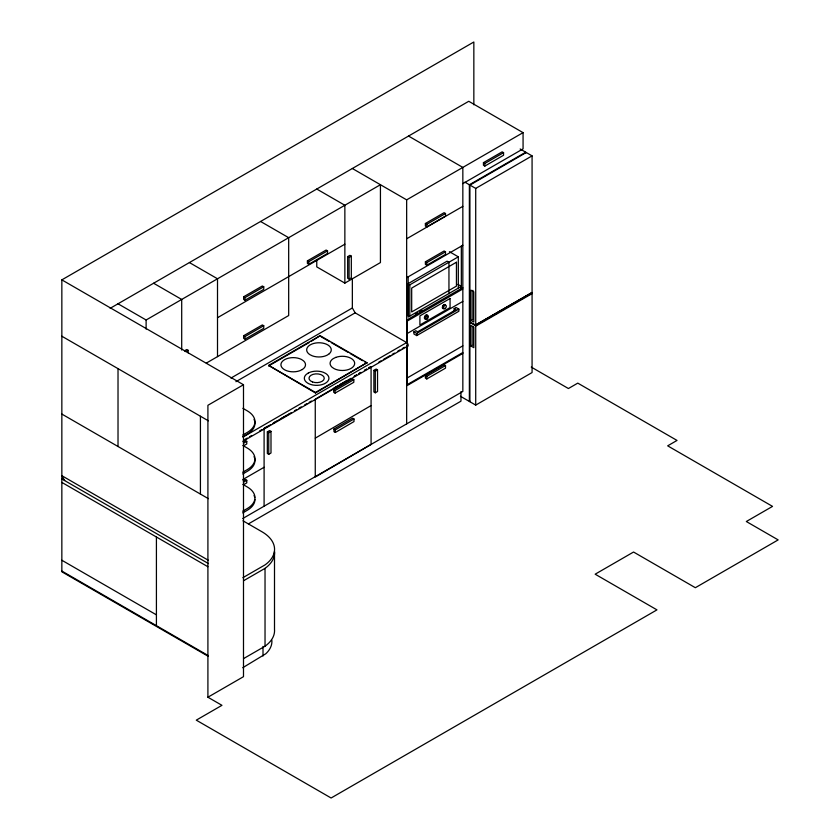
<?xml version="1.0" encoding="UTF-8"?>
<svg xmlns="http://www.w3.org/2000/svg" width="840" height="840" viewBox="0 0 840 840"><rect width="100%" height="100%" fill="white"/><g stroke="black" fill="none" stroke-linecap="round" stroke-linejoin="round"><path stroke-width="1.26" d="M469.896 322.497L475.293 325.616L531.279 293.296L532.077 293.622L532.077 372.55L475.713 405.101L469.896 401.741L469.917 401.058L469.371 401.436L460.446 396.281M520.159 148.984L525.745 152.208L525.714 152.891L526.26 152.513L532.077 155.873L532.077 292.488L475.713 325.028L469.896 321.983M242.76 667.716L265.797 653.762A40.341 23.289 0 0 0 271.856 640.3M350.983 378.315L315.262 399.179L315.262 477.026L371.081 444.423L371.081 366.576L368.823 367.878L371.081 366.576M354.333 376.362L356.559 375.05M358.796 373.748L361.032 372.445M315.262 438.155L371.081 405.552M333.953 429.051L352.569 418.173L353.987 418.981L353.987 421.575L335.37 432.453L333.953 431.644L333.953 429.051L335.37 429.849L353.987 418.981M208.299 656.355L61.845 571.799L61.845 279.867L473.844 42L473.844 104.832M110.156 308.322L468.762 101.283L523.068 132.647L523.068 148.859L462.84 183.635M118.02 303.786L146.118 319.998L380.436 184.716L380.436 262.563L344.862 283.112L316.764 266.889L316.764 260.4M352.349 168.504L406.655 199.857L523.068 132.647M243.621 296.793L262.343 285.989L263.75 286.797L263.75 289.391L245.018 300.206L243.621 299.397L243.621 296.793L245.018 297.612L263.75 286.797M307.398 260.862L326.13 250.047L327.537 250.856L327.537 253.459L308.805 264.264L307.398 263.456L307.398 260.862L308.805 261.671L327.537 250.856M483.441 162.655L502.163 151.851L503.57 152.659L503.57 155.253L484.848 166.068L483.441 165.26L483.441 162.655L484.848 163.475L503.57 152.659M217.508 317.709L344.862 244.188M525.745 152.208L469.371 184.758L464.909 182.175M526.26 152.513L469.917 185.105L469.896 401.741M347.666 256.62L349.913 255.318L351.32 256.137L351.32 277.756L349.072 279.058L347.666 278.24L347.666 256.62L349.072 257.428L351.32 256.137M188.16 350.332L185.913 351.624L184.506 350.816L186.753 349.524L188.16 350.332L188.16 352.874M469.371 401.436L469.371 184.758L475.713 188.412L532.077 155.873M425.387 223.503L444.108 212.688L445.515 213.497L445.515 216.09L426.794 226.905L425.387 226.097L425.387 223.503L426.794 224.311L445.515 213.497M406.655 238.781L462.84 206.346M243.621 335.738L262.343 324.923L263.75 325.731L263.75 328.325L245.018 339.139L243.621 338.331L243.621 335.738L245.018 336.546L263.75 325.731M206.325 363.09L288.677 315.546L288.677 237.699L260.589 221.477M425.387 261.807L444.108 250.992L445.515 251.811L445.515 254.405L426.794 265.22L425.387 264.401L425.387 261.807L426.794 262.615L445.515 251.811M230.927 378.084L352.349 307.976L352.349 278.46M406.655 277.704L462.84 245.27M235.924 381.685L355.163 312.848L406.655 342.573A2.121 1.228 60 0 1 408.145 344.935A2.121 1.228 60 0 1 407.043 346.206M407.935 314.99L407.935 283.752L447.08 261.156L448.949 262.238L448.949 293.695M268.642 365.411L320.135 335.675L366.954 362.702L315.462 392.983L268.642 365.411L315.462 392.438L366.954 362.702M268.642 365.946L308.942 342.678M311.178 341.387L320.135 335.675M407.935 283.752L409.815 284.834L458.315 256.83L458.315 288.068M207.911 697.221L243.495 676.673L243.495 384.741L207.911 405.29L207.911 697.221L221.959 705.327L196.277 720.153L331.107 798L656.964 609.872L595.161 574.192L633.559 552.027L695.352 587.706L778.155 539.9L746.319 521.514L772.538 506.384L667.674 445.841L677.029 440.433L577.784 383.124L568.418 388.531L531.258 367.08M415.401 314.149L417.638 312.858M419.874 311.567L422.111 310.275M406.655 320.082L462.84 287.647M407.127 333.564L462.84 301.403M454.178 308.564L456.046 307.482L458.861 309.099L458.861 311.262L416.724 335.591L413.91 333.974L413.91 331.81L415.79 330.729L417.659 331.81L456.046 309.645L454.178 308.564L454.178 310.727M413.91 331.81L416.724 333.428L458.861 309.099M242.718 435.057L247.18 432.485A26.575 15.341 0 0 0 247.18 410.792L242.886 408.314M242.718 436.79L247.18 434.217A26.575 15.341 0 0 0 254.058 419.391M243.138 436.989L406.655 342.573L406.655 199.857M244.997 439.373L247.244 438.07M249.491 436.779L251.738 435.477M259.602 430.941L261.849 429.639M264.096 428.348L267.477 426.394M274.229 422.489L277.61 420.536M279.867 419.244L286.619 415.338M288.876 414.036L291.123 412.734M294.504 410.792L296.751 409.49M299.008 408.188L301.256 406.886M304.637 404.933L306.894 403.641M309.141 402.339L311.399 401.037M333.911 388.038L337.292 386.085M339.549 384.783L346.3 380.877M354.186 376.331L356.433 375.029M358.691 373.727L360.938 372.435M378.861 362.082L381.087 360.801M383.303 359.52L389.981 355.667M392.207 354.385L394.422 353.094M397.761 351.173L399.987 349.892M402.213 348.6L404.439 347.319M270.69 424.662L264.096 428.474L264.096 506.195M272.895 423.392L275.09 422.121M277.284 420.851L279.489 419.58M281.683 418.32L289.38 413.868M243.012 441.231L407.715 346.143M243.17 441.83L245.375 440.559L246.771 441.368L246.771 443.961L243.474 445.872M333.69 389.697L352.411 378.882L353.819 379.691L353.819 382.294L335.087 393.099L333.69 392.291L333.69 389.697L335.087 390.506L353.819 379.691M243.474 443.279L246.771 441.368M267.341 431.876L269.598 430.574L270.994 431.382L270.994 453.012L268.748 454.304L267.341 453.495L267.341 431.876L268.748 432.684L270.994 431.382M373.884 370.367L376.131 369.065L377.538 369.873L377.538 391.503L375.291 392.794L373.884 391.986L373.884 370.367L375.291 371.175L377.538 369.873M470.999 320.45L473.812 322.067L473.812 291.795L470.999 290.178L470.999 320.45L472.868 319.368L472.868 290.356M475.293 325.101L532.077 292.488M475.713 405.101L475.713 326.161L532.077 293.622M242.718 472.259L247.18 469.675A26.575 15.341 0 0 0 247.18 447.983L242.886 445.505M407.127 378L462.84 345.839M242.718 473.981L247.18 471.408A26.575 15.341 0 0 0 254.058 456.593M470.999 346.028L473.844 347.676L473.844 327.127L470.999 325.49L470.999 346.028L472.868 344.946L472.868 326.97M242.75 479.588L264.096 467.271M406.655 384.962L462.84 352.527M462.84 353.409L407.127 385.57L407.127 321.132L462.84 288.96L460.572 287.658M243.17 480.753L245.375 479.483L246.771 480.291L246.771 482.895L243.474 484.796M425.387 375.554L444.108 364.739L445.515 365.558L445.515 368.151L426.794 378.956L425.387 378.147L425.387 375.554L426.794 376.362L445.515 365.558M243.474 482.202L246.771 480.291M242.718 511.182L247.18 508.599A26.575 15.341 0 0 0 247.18 486.906L242.886 484.428M242.718 512.904L247.18 510.332A26.575 15.341 0 0 0 254.961 499.485M242.75 518.522L462.84 391.451L462.84 167.422L408.534 136.059M248.42 523.898L460.971 401.173L460.971 391.566M242.897 577.678L265.031 564.9A42.998 24.822 0 0 0 262.227 531.919L242.97 520.8M243.537 580.766L265.031 568.355A42.998 24.822 0 0 0 274.502 551.565L274.502 629.412A42.998 24.822 0 0 1 265.031 646.212L243.537 658.623M449.411 251.685L458.315 256.83M316.764 189.042L344.862 205.265L344.862 283.112M457.947 284.393L461.339 286.356L408.156 317.058L408.156 276.832M321.258 336.861L329.06 341.366M331.286 342.647L348.012 352.306M350.238 353.588L362.502 360.675M364.728 361.956L366.954 363.248M189.42 262.563L217.508 278.786L217.508 356.632M153.605 283.238L181.703 299.46L181.703 350.06M61.845 279.867L243.495 384.741M61.845 336.221L208.373 420.819M61.845 414.068L208.373 498.666M208.352 560.28L61.845 475.703L64.648 480.564M61.845 478.947L208.446 563.577M61.845 482.402L207.911 566.738M61.845 560.249L156.418 614.849M61.845 571.063L207.911 655.4M475.293 325.616L475.713 326.161M352.349 307.976L355.163 312.848M484.848 163.475L484.848 166.068M475.713 188.412L475.713 325.028M461.339 246.131L461.339 288.519M426.794 224.311L426.794 226.905M426.794 262.615L426.794 265.22M426.794 376.362L426.794 378.956M416.724 333.428L416.724 335.591M409.815 284.834L409.815 316.071M406.655 346.038L406.655 423.885M375.291 371.175L375.291 392.794M349.072 257.428L349.072 279.058M335.37 429.849L335.37 432.453M335.087 390.506L335.087 393.099M315.462 392.438L315.462 392.983M308.805 261.671L308.805 264.264M268.748 432.684L268.748 454.304M265.031 568.355L265.031 646.212M263.004 646.422L263.004 656.029M245.018 297.612L245.018 300.206M245.018 336.546L245.018 339.139M200.424 416.231L200.424 494.078M156.418 537.002L156.418 625.663M146.118 319.998L146.118 329.081M118.02 368.655L118.02 446.502M254.058 495.516A26.575 15.341 0 0 1 254.741 497.48M425.292 318.748A1.984 1.145 -60 0 1 425.292 315.945A1.984 1.145 -60 0 1 427.403 316.134M443.971 308.406A2.257 1.302 -60 0 1 442.386 307.639A2.257 1.302 -60 0 1 443.699 304.909A2.257 1.302 -60 0 1 445.515 305.193M443.971 308.185A1.984 1.145 -60 0 1 442.575 307.514A1.984 1.145 -60 0 1 443.73 305.109A1.984 1.145 -60 0 1 445.326 305.361M425.995 318.78A2.257 1.302 -60 0 1 424.399 317.856A2.257 1.302 -60 0 1 425.995 315.105A2.257 1.302 -60 0 1 427.592 316.019M427.371 317.069A2.257 1.302 -60 0 1 427.119 317.594M329.322 353.703L327.243 355.12A12.306 7.109 0 0 1 312.312 355.845L309.866 354.648A12.306 7.109 0 0 1 309.929 345.041A12.306 7.109 0 0 1 326.498 344.243A12.306 7.109 0 0 1 329.322 353.703M308.354 372.992L306.274 374.409A12.306 7.109 0 0 0 309.099 383.87A12.306 7.109 0 0 0 325.668 383.072A12.306 7.109 0 0 0 325.731 373.464L323.284 372.267A12.306 7.109 0 0 0 308.354 372.992M366.608 369.191L364.381 370.493L366.576 369.18M456.445 262.238L411.684 288.078L411.684 311.966L456.445 286.125L456.445 262.238M450.062 298.505L419.906 315.913L419.906 324.996L450.062 307.587L450.062 298.505M302.327 369.506L299.869 370.703A12.306 7.109 0 0 1 283.49 369.075A12.306 7.109 0 0 1 284.875 359.51A12.306 7.109 0 0 1 301.497 359.478L303.566 360.895A12.306 7.109 0 0 1 302.327 369.506M335.727 357.409L333.27 358.606A12.306 7.109 0 0 0 332.031 367.217L334.1 368.634A12.306 7.109 0 0 0 350.721 368.603A12.306 7.109 0 0 0 352.107 359.037A12.306 7.109 0 0 0 335.727 357.409M312.501 381.948A7.633 4.4 0 0 0 324.25 378.452A7.633 4.4 0 0 0 313.131 374.336A7.633 4.4 0 0 0 312.501 381.948M427.298 318.843A1.984 1.145 -60 0 0 427.928 315.756A1.984 1.145 -60 0 0 425.576 317.846A1.984 1.145 -60 0 0 427.298 318.843M445.274 308.459A1.984 1.145 -60 0 0 445.904 305.382A1.984 1.145 -60 0 0 443.552 307.461A1.984 1.145 -60 0 0 445.274 308.459"/></g></svg>
